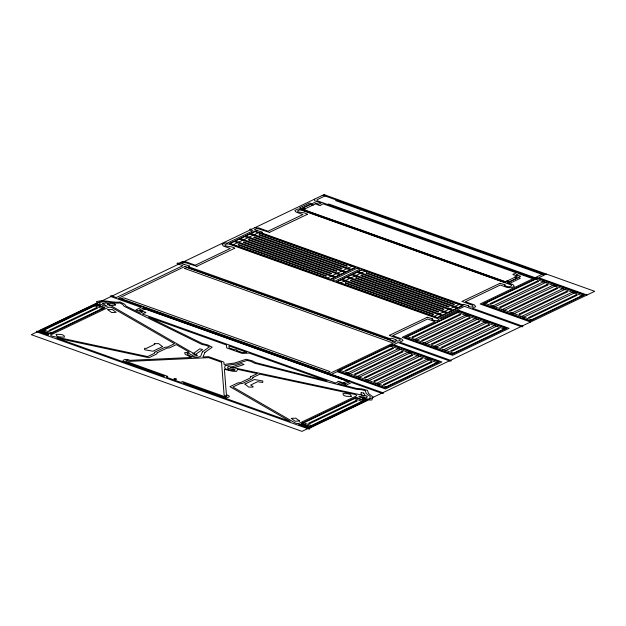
<?xml version="1.0" encoding="UTF-8"?>
<svg xmlns="http://www.w3.org/2000/svg" width="626" height="626" viewBox="0 0 626 626"><rect width="100%" height="100%" fill="white"/><g stroke="black" fill="none" stroke-linecap="round" stroke-linejoin="round"><path stroke-width="0.94" d="M182.072 381.852L183.191 381.797L224.937 396.712C230.423 395.421 223.388 396.101 224.108 394.849L221.526 362.251L208.677 357.657L130.278 361.335C128.432 361.875 126.64 358.745 125.701 361.265L167.752 376.406L167.252 376.617A1.542 0.524 10.8 0 0 166.524 376.962A1.542 0.524 10.8 0 0 167.314 377.548L179.842 382.024A1.542 0.524 10.8 0 0 182.072 381.923M189.537 266.183L188.223 266.629L390.272 338.799L391.853 338.189L396.078 339.824M196.869 266.371L185.953 262.803L183.778 262.662L181.704 263.656L184.521 264.665M234.703 248.256L196.893 266.269M262.224 232.23L260.909 232.684L462.958 304.846L463.67 304.424M269.556 232.426L258.632 228.85L256.464 228.709L254.383 229.703L257.2 230.697M307.382 214.327L269.579 232.324M389.427 335.333L427.237 317.319M396.023 339.934C394.889 339.941 397.072 341.342 398.339 341.037L400.413 340.043L399.771 339.175L389.419 335.434M427.253 317.233L432.331 318.767M432.308 318.853L431.752 318.97L432.237 319.675L434.757 320.575L436.932 320.715L439.006 319.722L438.364 318.853L228.983 244.062L226.808 243.929L224.734 244.922L225.383 245.791C228.279 246.738 231.878 246.175 234.727 248.186M462.113 301.388L499.924 283.367M463.686 304.338L468.764 305.879M468.71 305.989C467.074 306.263 472.466 308.266 473.099 306.091L472.458 305.222L462.098 301.474M499.939 283.281L505.018 284.822M504.986 284.9L504.439 285.018L504.924 285.722L507.443 286.622L509.619 286.763L511.692 285.769L511.051 284.9L301.669 210.117L299.494 209.976L297.42 210.97L298.07 211.838C300.965 212.785 304.557 212.222 307.405 214.241M184.529 264.516L189.592 266.073M257.216 230.571L262.278 232.121M233.013 244.852L258.718 232.551M327.562 204.538L328.705 203.99L536.263 278.124L535.12 278.672L317.069 200.703L316.991 199.772L323.9 196.47L326.138 196.361L543.11 273.859L534.033 278.202M141.312 310.801L145.091 308.994A1.221 0.415 10.8 0 0 145.67 308.962L347.125 380.921A1.221 0.415 10.8 0 0 347.14 381.164L343.353 382.971M326.709 278.32L352.407 266.019M340.09 283.093L365.787 270.8M433.779 316.56L459.484 304.259M546.381 274.063L538.696 277.733L587.016 294.995M345.427 383.707L350.341 381.367L144.136 307.718L139.23 310.066L144.465 311.928A1.221 0.415 10.8 0 1 145.842 312.515A1.221 0.415 10.8 0 1 144.841 312.828L142.384 314.002L335.552 382.995L338.009 381.821A1.221 0.415 10.8 0 1 338.611 381.367A1.221 0.415 10.8 0 1 340.2 381.844L345.435 383.715M361.163 392.651L363.776 393.042M363.753 393.167C367.767 397.76 359.692 396.094 361.139 392.76M115.614 304.972C108.721 306.81 101.647 302.17 114.754 304.095M322.085 195.547L326.044 195.359M254.821 227.731L258.906 227.989L267.991 231.237L302.914 214.522L296.051 212.073L294.83 210.446L297.859 208.998L300.644 209.17L301.755 208.638L299.533 207.848L309.62 203.02L311.842 203.81L314.393 202.589L318.83 204.178L321.107 203.09L314.69 200.797L314.557 199.146M535.128 278.883L582.673 295.863M484.477 303.125L532.022 320.105M530.566 322.007L480.126 303.993L532.906 278.742L518.508 273.593L516.231 274.681L520.668 276.269L518.117 277.49L520.339 278.288L510.253 283.108L508.03 282.318L507.373 282.631L513.07 284.666L514.345 286.387L511.473 287.757L507.177 287.483L500.315 285.033L465.384 301.74L474.477 304.987L475.69 306.623L472.364 308.211L522.194 326.013A1.221 0.415 10.8 0 1 522.687 326.662A1.221 0.415 10.8 0 1 521.051 326.553L464.484 306.349L439.507 318.305L440.915 318.806L458.686 310.308L509.118 328.321L452.661 355.333L402.228 337.32L435.031 321.623L427.628 318.978L392.698 335.692L401.79 338.94L403.003 340.567L399.717 342.14L450.517 360.31A1.221 0.415 10.8 0 1 451.002 360.959A1.221 0.415 10.8 0 1 449.374 360.858L398.066 342.524L393.59 344.668L441.909 361.93L385.452 388.942L337.132 371.68L331.49 374.379L382.799 392.705A1.221 0.415 10.8 0 1 383.284 393.363A1.221 0.415 10.8 0 1 381.657 393.253L351.601 382.517L346.397 385.013L339.887 382.689L337.837 383.668L356.609 388.48L361.468 388.816L367.501 390.358L368.526 393.48L372.986 396.947L371.766 400.037L366.781 399.92L362.141 398.926L367.039 400.679L310.59 427.691L300.519 424.381A5.008 1.698 10.8 0 1 298.782 424.506L309.354 428.286A1.221 0.415 10.8 0 1 309.839 428.935A1.221 0.415 10.8 0 1 308.211 428.826L36.997 331.96A1.221 0.415 10.8 0 1 36.511 331.303A1.221 0.415 10.8 0 1 38.139 331.412L48.382 335.066A5.008 1.698 10.8 0 1 48.429 334.339L39.031 330.7L95.488 303.688L100.481 305.472L97.437 303.72L96.427 301.693C104.378 299.228 112.164 303.007 120.184 302.029L124.691 304.244L126.202 306.184L140.435 313.164L142.493 312.178L135.975 309.854L141.179 307.366L110.959 296.567A1.221 0.415 10.8 0 1 110.45 295.926A1.221 0.415 10.8 0 1 112.007 295.988L116.334 297.53L182.894 265.682L177.667 263.82A1.221 0.415 10.8 0 1 177.181 263.163A1.221 0.415 10.8 0 1 178.809 263.272L182.135 261.676L186.219 261.942L195.304 265.189L230.227 248.475L223.365 246.026L222.144 244.39L225.172 242.943L227.34 243.084L252.99 230.806L250.353 229.867A1.221 0.415 10.8 0 1 249.868 229.218A1.221 0.415 10.8 0 1 251.495 229.319M457.23 312.21L504.775 329.19M406.579 336.444L454.116 353.424M390.021 345.818L437.566 362.798M339.37 370.052L386.907 387.032M143.018 308.25L349.206 381.899M94.033 305.59L102.914 308.767M353.815 398.379L362.697 401.548M43.382 329.832L52.263 333.001M303.156 422.613L312.038 425.79M115.661 304.846L114.769 304.189M56.191 334.409C55.972 337.492 61.638 336.945 64.47 337.148C65.034 334.01 58.609 334.206 56.191 334.409M351.249 396.289C348.909 396.61 342.524 396.649 342.923 393.644C345.646 393.574 351.413 393.222 351.249 396.289M162.494 346.601L158.699 343.627L154.442 343.627L154.153 343.917L154.857 344.277L146.163 348.439L144.606 348.299L144.629 349.731L152.947 351.209L162.478 346.655M244.946 384.106L248.741 387.103L253.029 387.095L253.178 386.704L250.658 385.029L257.599 381.711L262.74 382.478L262.803 380.991L254.453 379.52L244.954 384.074M121.123 298.657L327.14 372.329C328.126 373.19 331.264 371.398 329.26 371.312L123.737 297.843L121.131 298.625M184.373 268.39L390.397 342.062C391.258 342.86 394.458 341.35 392.557 341.053L186.947 267.568L184.38 268.358M107.813 309.698L111.702 312.554L116.154 312.358L112.297 309.502L107.829 309.667M299.619 420.993L295.143 421.228L291.278 418.371L295.738 418.176L299.619 420.993M193.011 353.878L195.359 354.559L202.55 349.59L199.78 348.807L193.027 353.839M230.814 367.329L232.942 368.096L244.077 364.488L241.589 363.596L230.83 367.29M154.802 352.141L154.45 353.307L147.619 356.577L52.889 336.373A2.567 0.869 10.8 0 1 50.761 334.926L108.674 307.217A2.567 0.869 10.8 0 1 112.437 307.882L174.537 343.69L167.705 346.96L164.974 347.274L154.802 352.141M157.142 352.79L156.797 353.948L148.886 357.736L56.911 338.118L164.106 376.406A4.014 1.362 10.8 0 1 164.395 376.054L124.543 361.82A2.989 1.009 10.8 0 1 123.353 360.232L124.605 359.629A3.247 1.095 10.8 0 1 129.911 360.357L191.431 357.469L185.366 354.379L184.553 352.751L189.271 352.133L176.274 344.629L169.591 347.829L166.86 348.142L157.142 352.79M250.643 376.774L250.29 377.94L240.58 382.588L237.849 382.901L229.938 386.68L290.245 421.454L183.05 383.167A4.014 1.362 10.8 0 0 183.833 383.002L223.685 397.236A2.989 1.009 10.8 0 0 227.676 397.487L228.928 396.892A3.247 1.095 10.8 0 0 226.424 394.826L224.398 369.246L232.669 371.273L236.691 371.375L237.489 369.348L257.325 373.581L250.643 376.774M252.99 377.423L252.638 378.581L242.465 383.456L239.735 383.769L232.895 387.032L295.002 422.847A2.567 0.869 10.8 0 0 298.759 423.512L356.671 395.796A2.567 0.869 10.8 0 0 354.543 394.357L259.821 374.152L252.99 377.423M202.362 351.922L200.782 356.061L199.984 356.632C195.625 358.103 191.157 357.125 187.581 354.316L187.143 353.432L188.653 353.228L192.292 355.333A1.205 0.407 10.8 0 0 193.246 355.975A1.205 0.407 10.8 0 0 194.631 355.873L196.196 355.67A1.205 0.407 10.8 0 0 197.346 355.435A1.205 0.407 10.8 0 0 196.134 354.832L107.508 303.727A1.205 0.407 10.8 0 0 106.553 303.086A1.205 0.407 10.8 0 0 105.168 303.18L103.603 303.391A1.205 0.407 10.8 0 0 102.453 303.618A1.205 0.407 10.8 0 0 103.666 304.228L107.312 306.325L103.572 305.871L99.831 303.72L99.221 302.507C106.115 300.457 112.836 304.001 119.793 302.976L122.68 304.392L124.183 306.325L201.58 344.277L206.494 345.489L209.389 346.906L202.362 351.922M204.952 352.36L202.957 356.937L208.607 356.679L223.897 362.133L224.077 364.488L234.75 363.002L246.143 359.269L252.184 360.819L255.799 362.657L326.983 380.89L249.187 353.103L242.121 353.424L226.714 347.923L226.463 344.989L148.659 317.202L202.644 343.666L207.558 344.879L212.23 347.164L204.952 352.36M225.258 365.654C222.073 370.592 231.996 369.802 234.781 370.443L235.032 369.794L229.476 368.612A1.205 0.407 10.8 0 1 227.801 368.315A1.205 0.407 10.8 0 1 227.841 367.736L228.107 367.063A1.205 0.407 10.8 0 1 228.49 366.562A1.205 0.407 10.8 0 1 230.125 366.969L365.294 395.804A1.205 0.407 10.8 0 1 366.969 396.101A1.205 0.407 10.8 0 1 366.93 396.681L366.672 397.346A1.205 0.407 10.8 0 1 366.28 397.854A1.205 0.407 10.8 0 1 364.653 397.447L359.089 396.258L358.839 396.907L366.429 398.942L369.418 399.012L370.365 396.61L366.249 393.527L365.31 390.671L361.499 389.693L356.648 389.356L254.586 363.213L250.971 361.374L247.153 360.396L236.166 363.996L225.258 365.654M324.002 194.631L31.3 334.683L301.998 431.369L594.7 291.317L324.002 194.631M96.021 304.643L41.402 330.778L50.283 333.948L104.902 307.812L96.021 304.643M96.459 304.987L42.294 330.904L49.837 333.603L104.01 307.687L96.459 304.987M310.613 204.131L302.327 208.09L304.768 208.967L313.055 204.999L310.613 204.131M310.59 204.326L302.788 208.059L303.516 208.317A1.221 0.415 10.8 0 1 305.011 208.849A1.221 0.415 10.8 0 1 304.205 209.233L303.211 209.71L505.26 281.88L506.254 281.403A1.221 0.415 10.8 0 1 507.06 281.019A1.221 0.415 10.8 0 1 508.555 281.551L509.282 281.81L517.084 278.077L516.356 277.819A1.221 0.415 10.8 0 1 514.862 277.287A1.221 0.415 10.8 0 1 515.668 276.895L517.412 276.066L514.47 275.01A1.221 0.415 10.8 0 1 512.968 274.478A1.221 0.415 10.8 0 1 513.782 274.086L516.387 272.842L323.227 203.849L320.614 205.093A1.221 0.415 10.8 0 1 319.808 205.484A1.221 0.415 10.8 0 1 318.305 204.945L315.363 203.896L313.618 204.725A1.221 0.415 10.8 0 1 312.812 205.117A1.221 0.415 10.8 0 1 311.318 204.585L310.59 204.326M255.056 231.244L229.351 243.545L330.371 279.626L356.077 267.325L255.056 231.244M234.21 241.566L230.125 243.514L330.317 279.306L334.401 277.349L234.21 241.566M239.429 239.062L235.353 241.018L335.544 276.802L339.621 274.853L239.429 239.062M244.656 236.565L240.572 238.522L340.763 274.305L344.848 272.349L244.656 236.565M249.884 234.061L245.799 236.018L345.99 271.801L350.075 269.853L249.884 234.061M255.103 231.565L251.026 233.521L351.217 269.305L355.294 267.349L255.103 231.565M96.326 307.742L48.859 330.45L49.97 330.849L97.437 308.141L96.326 307.742M302.827 209.342L301.677 209.89L505.065 282.529L506.207 281.982L302.827 209.342M185.022 266.433L118.447 298.289L329.378 373.628L395.945 341.773L185.022 266.433M238.67 244.609L238.068 244.899L325.856 276.254L326.459 275.972L238.67 244.609M243.897 242.113L243.295 242.403L331.084 273.758L331.686 273.468L243.897 242.113M249.117 239.617L248.514 239.899L336.311 271.254L336.913 270.972L249.117 239.617M254.344 237.113L253.741 237.403L341.53 268.757L342.132 268.468L254.344 237.113M259.571 234.617L258.968 234.899L346.757 266.261L347.36 265.972L259.571 234.617M336.843 200.101L335.7 200.641L543.258 274.783L544.401 274.235L336.843 200.101M357.415 268.108L332.429 280.057L335.082 281.004L360.06 269.055L357.415 268.108M362.125 269.485L336.42 281.786L437.441 317.867L463.146 305.574L362.125 269.485M341.28 279.806L337.195 281.763L437.394 317.546L441.471 315.598L341.28 279.806M346.507 277.31L342.422 279.259L442.613 315.05L446.698 313.094L346.507 277.31M351.726 274.806L347.649 276.762L447.84 312.546L451.917 310.598L351.726 274.806M356.953 272.31L352.868 274.258L453.067 310.05L457.144 308.094L356.953 272.31M362.18 269.806L358.095 271.762L458.287 307.546L462.371 305.598L362.18 269.806M345.74 282.858L345.137 283.14L432.926 314.502L433.528 314.213L345.74 282.858M350.959 280.354L350.364 280.644L438.153 311.998L438.756 311.709L350.959 280.354M356.186 277.858L355.584 278.14L443.38 309.502L443.975 309.213L356.186 277.858M361.413 275.354L360.811 275.643L448.599 306.998L449.202 306.717L361.413 275.354M366.633 272.858L366.038 273.139L453.827 304.502L454.429 304.213L366.633 272.858M515.104 277.169L506.817 281.129L509.259 282.005L517.545 278.038L515.104 277.169M459.21 311.263L404.599 337.398L452.136 354.379L506.755 328.243L459.21 311.263M459.656 311.607L405.492 337.524L413.035 340.223L467.207 314.307L459.656 311.607M392.001 344.871L337.391 370.999L384.927 387.987L439.546 361.851L392.001 344.871M392.447 345.216L338.283 371.132L345.826 373.832L399.998 347.915L392.447 345.216M459.523 314.362L412.057 337.07L413.168 337.469L460.626 314.761L459.523 314.362M537.116 277.936L482.497 304.072L530.034 321.052L584.653 294.916L537.116 277.936M537.554 278.28L483.389 304.197L490.94 306.897L545.105 280.98L537.554 278.28M392.314 347.97L344.848 370.678L345.959 371.077L393.425 348.369L392.314 347.97M537.421 281.035L489.962 303.743L491.066 304.142L538.532 281.434L537.421 281.035M469.32 315.058L415.155 340.974L422.699 343.674L476.871 317.758L469.32 315.058M402.111 348.666L347.946 374.583L355.49 377.282L409.662 351.366L402.111 348.666M469.187 317.812L421.721 340.521L422.832 340.92L470.298 318.211L469.187 317.812M547.218 281.731L493.053 307.656L500.604 310.347L554.769 284.431L547.218 281.731M401.978 351.421L354.512 374.129L355.623 374.528L403.089 351.82L401.978 351.421M547.085 284.486L499.626 307.202L500.73 307.593L548.196 284.885L547.085 284.486M478.984 318.509L424.811 344.425L432.363 347.125L486.535 321.208L478.984 318.509M411.775 352.117L357.602 378.034L365.154 380.733L419.326 354.817L411.775 352.117M478.851 321.263L431.384 343.979L432.496 344.37L479.962 321.662L478.851 321.263M556.882 285.182L502.717 311.106L510.268 313.798L564.433 287.882L556.882 285.182M411.642 354.872L364.175 377.58L365.287 377.979L412.753 355.271L411.642 354.872M556.749 287.937L509.29 310.652L510.393 311.044L557.86 288.336L556.749 287.937M488.648 321.96L434.475 347.884L442.026 350.576L496.199 324.659L488.648 321.96M421.439 355.568L367.266 381.492L374.817 384.184L428.99 358.268L421.439 355.568M488.515 324.714L441.048 347.43L442.159 347.821L489.626 325.113L488.515 324.714M566.546 288.641L512.381 314.557L519.932 317.249L574.097 291.333L566.546 288.641M421.306 358.322L373.839 381.038L374.951 381.43L422.417 358.721L421.306 358.322M566.413 291.395L518.954 314.103L520.057 314.495L567.524 291.786L566.413 291.395M498.312 325.41L444.139 351.335L451.69 354.026L505.863 328.11L498.312 325.41M431.103 359.019L376.93 384.943L384.481 387.635L438.654 361.718L431.103 359.019M498.179 328.165L450.712 350.881L451.823 351.272L499.29 328.564L498.179 328.165M355.795 397.432L301.176 423.559L310.058 426.736L364.676 400.601L355.795 397.432M576.21 292.092L522.045 318.008L529.596 320.7L583.761 294.783L576.21 292.092M430.97 361.773L383.503 384.489L384.614 384.88L432.081 362.172L430.97 361.773M356.233 397.776L302.068 423.692L309.62 426.392L363.784 400.468L356.233 397.776M576.077 294.846L528.61 317.554L529.721 317.953L577.188 295.237L576.077 294.846M356.1 400.53L308.641 423.239L309.753 423.638L357.211 400.93L356.1 400.53M246.675 352.219L242.043 352.43L236.706 350.521A1.299 0.438 10.8 0 0 236.182 349.832A1.299 0.438 10.8 0 0 234.445 349.715L229.108 347.813L228.944 345.888L246.675 352.219M174.505 379.207A1.283 0.438 10.8 0 0 176.516 379.246A1.283 0.438 10.8 0 0 174.764 378.495A1.283 0.438 10.8 0 0 174.505 379.207"/></g></svg>
